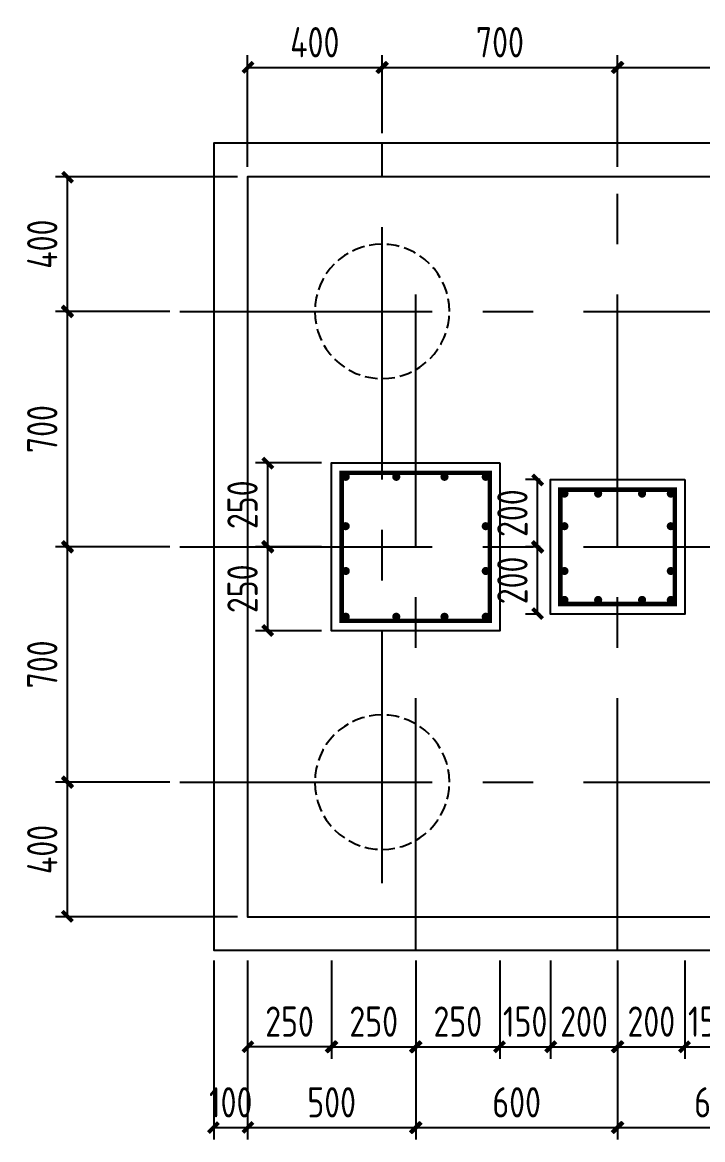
# Model space of a CAD drawing. Header units: millimetres. Extents: x 865490 to 879904, y 39442 to 44891.
# Drawn here: x 868333.2 to 868400.6, y 39617.9 to 39728.6 of the extents above; entities that cross this region are included whole.
import ezdxf

# ---------------------------------------------------------------- set-up
doc = ezdxf.new("R2010")
doc.units = ezdxf.units.MM
doc.header["$LTSCALE"] = 1000
doc.header["$MEASUREMENT"] = 0
for name, pattern in [('CENTER', [2, 1.25, -0.25, 0.25, -0.25]), ('DASH', [0.35, 0.25, -0.1]), ('DOTE', [2.42, 2, -0.2, 0.02, -0.2])]:
    doc.linetypes.add(name, pattern=pattern)
for name, color, linetype in [('1505', 2, 'Continuous'), ('1507', 6, 'Continuous'), ('1525', 1, 'Continuous'), ('DIM', 7, 'Continuous'), ('DOTE', 1, 'DOTE')]:
    doc.layers.add(name, color=color, linetype=linetype)
doc.styles.add('GBHZ', font='gbenor.shx', dxfattribs={"width": 0.9, "bigfont": 'gbcbig.shx'})
doc.dimstyles.new('Y30', dxfattribs={"dimscale": 0, "dimtxt": 3, "dimasz": 0.01, "dimexe": 1.2, "dimexo": 1, "dimgap": 1, "dimtad": 1, "dimdec": 0, "dimlfac": 30, "dimzin": 0, "dimdsep": 46, "dimtxsty": 'GBHZ', "dimblk1": 'DX', "dimblk2": 'DX', "dimsah": 1, "dimcen": 0.09, "dimdle": 1, "dimadec": 0, "dimazin": 0, "dimtfac": 1, "dimtdec": 0, "dimtix": 1, "dimtmove": 2, "dimatfit": 3, "dimldrblk": 'DX', "dimfxl": 0, "dimtolj": 1, "dimtzin": 0, "dimarcsym": 0})

# ---------------------------------------------------------------- blocks, each defined once
blk = doc.blocks.new('DX')
at = {"color": 0, "linetype": 'ByBlock', "const_width": 40}
blk.add_lwpolyline([(-54, -51), (46, 49)], dxfattribs=at)
blk = doc.blocks.new('*D2454')
at = {"layer": 'Defpoints', "color": 0, "transparency": 16777216}
for p in [(868352.19, 39636.62), (868355.53, 39636.62), (868355.53, 39619.06)]:
    blk.add_point(p, dxfattribs=at)
at = {"layer": 'dim', "color": 0, "lineweight": -2, "transparency": 16777216}
for p, q in [((868352.19, 39635.62), (868352.19, 39617.86)), ((868355.53, 39635.62), (868355.53, 39617.86)), ((868352.18, 39619.06), (868352.17, 39619.06)), ((868352.19, 39619.06), (868355.53, 39619.06)), ((868355.54, 39619.06), (868355.55, 39619.06))]:
    blk.add_line(p, q, dxfattribs=at)
at = {"layer": 'dim', "color": 0, "lineweight": -2, "transparency": 16777216, "xscale": 0.01, "yscale": 0.01, "zscale": 0.01}
blk.add_blockref('DX', (868352.19, 39619.06), dxfattribs=at)
at = {"layer": 'dim', "color": 0, "lineweight": -2, "transparency": 16777216, "xscale": 0.01, "yscale": 0.01, "zscale": 0.01, "rotation": 180}
blk.add_blockref('DX', (868355.53, 39619.06), dxfattribs=at)
at = {"layer": 'dim', "color": 0, "transparency": 16777216, "insert": (868353.86, 39621.56), "char_height": 3, "attachment_point": 5, "style": 'GBHZ'}
blk.add_mtext('\\A1;100', dxfattribs=at)
blk = doc.blocks.new('*D2455')
at = {"layer": 'Defpoints', "color": 0, "transparency": 16777216}
for p in [(868355.53, 39636.62), (868372.19, 39636.62), (868372.19, 39619.06)]:
    blk.add_point(p, dxfattribs=at)
at = {"layer": 'dim', "color": 0, "lineweight": -2, "transparency": 16777216}
for p, q in [((868355.53, 39635.62), (868355.53, 39617.86)), ((868372.19, 39635.62), (868372.19, 39617.86)), ((868355.54, 39619.06), (868372.18, 39619.06))]:
    blk.add_line(p, q, dxfattribs=at)
at = {"layer": 'dim', "color": 0, "lineweight": -2, "transparency": 16777216, "xscale": 0.01, "yscale": 0.01, "zscale": 0.01, "rotation": 180}
blk.add_blockref('DX', (868355.53, 39619.06), dxfattribs=at)
at = {"layer": 'dim', "color": 0, "lineweight": -2, "transparency": 16777216, "xscale": 0.01, "yscale": 0.01, "zscale": 0.01}
blk.add_blockref('DX', (868372.19, 39619.06), dxfattribs=at)
at = {"layer": 'dim', "color": 0, "transparency": 16777216, "insert": (868363.86, 39621.56), "char_height": 3, "attachment_point": 5, "style": 'GBHZ'}
blk.add_mtext('\\A1;500', dxfattribs=at)
blk = doc.blocks.new('*D2456')
at = {"layer": 'Defpoints', "color": 0, "transparency": 16777216}
for p in [(868372.19, 39636.62), (868392.19, 39636.62), (868392.19, 39619.06)]:
    blk.add_point(p, dxfattribs=at)
at = {"layer": 'dim', "color": 0, "lineweight": -2, "transparency": 16777216}
for p, q in [((868372.19, 39635.62), (868372.19, 39617.86)), ((868392.19, 39635.62), (868392.19, 39617.86)), ((868372.2, 39619.06), (868392.18, 39619.06))]:
    blk.add_line(p, q, dxfattribs=at)
at = {"layer": 'dim', "color": 0, "lineweight": -2, "transparency": 16777216, "xscale": 0.01, "yscale": 0.01, "zscale": 0.01, "rotation": 180}
blk.add_blockref('DX', (868372.19, 39619.06), dxfattribs=at)
at = {"layer": 'dim', "color": 0, "lineweight": -2, "transparency": 16777216, "xscale": 0.01, "yscale": 0.01, "zscale": 0.01}
blk.add_blockref('DX', (868392.19, 39619.06), dxfattribs=at)
at = {"layer": 'dim', "color": 0, "transparency": 16777216, "insert": (868382.19, 39621.56), "char_height": 3, "attachment_point": 5, "style": 'GBHZ'}
blk.add_mtext('\\A1;600', dxfattribs=at)
blk = doc.blocks.new('*D2457')
at = {"layer": 'Defpoints', "color": 0, "transparency": 16777216}
for p in [(868392.19, 39636.62), (868412.19, 39636.62), (868412.19, 39619.06)]:
    blk.add_point(p, dxfattribs=at)
at = {"layer": 'dim', "color": 0, "lineweight": -2, "transparency": 16777216}
for p, q in [((868392.19, 39635.62), (868392.19, 39617.86)), ((868412.19, 39635.62), (868412.19, 39617.86)), ((868392.2, 39619.06), (868412.18, 39619.06))]:
    blk.add_line(p, q, dxfattribs=at)
at = {"layer": 'dim', "color": 0, "lineweight": -2, "transparency": 16777216, "xscale": 0.01, "yscale": 0.01, "zscale": 0.01, "rotation": 180}
blk.add_blockref('DX', (868392.19, 39619.06), dxfattribs=at)
at = {"layer": 'dim', "color": 0, "lineweight": -2, "transparency": 16777216, "xscale": 0.01, "yscale": 0.01, "zscale": 0.01}
blk.add_blockref('DX', (868412.19, 39619.06), dxfattribs=at)
at = {"layer": 'dim', "color": 0, "transparency": 16777216, "insert": (868402.19, 39621.56), "char_height": 3, "attachment_point": 5, "style": 'GBHZ'}
blk.add_mtext('\\A1;600', dxfattribs=at)
blk = doc.blocks.new('*D2460')
at = {"layer": 'Defpoints', "color": 0, "transparency": 16777216}
for p in [(868363.86, 39636.62), (868372.19, 39636.62), (868372.19, 39627.06)]:
    blk.add_point(p, dxfattribs=at)
at = {"layer": 'dim', "color": 0, "lineweight": -2, "transparency": 16777216}
for p, q in [((868363.86, 39635.62), (868363.86, 39625.86)), ((868372.19, 39635.62), (868372.19, 39625.86)), ((868363.87, 39627.06), (868372.18, 39627.06))]:
    blk.add_line(p, q, dxfattribs=at)
at = {"layer": 'dim', "color": 0, "lineweight": -2, "transparency": 16777216, "xscale": 0.01, "yscale": 0.01, "zscale": 0.01, "rotation": 180}
blk.add_blockref('DX', (868363.86, 39627.06), dxfattribs=at)
at = {"layer": 'dim', "color": 0, "lineweight": -2, "transparency": 16777216, "xscale": 0.01, "yscale": 0.01, "zscale": 0.01}
blk.add_blockref('DX', (868372.19, 39627.06), dxfattribs=at)
at = {"layer": 'dim', "color": 0, "transparency": 16777216, "insert": (868368.03, 39629.56), "char_height": 3, "attachment_point": 5, "style": 'GBHZ'}
blk.add_mtext('\\A1;250', dxfattribs=at)
blk = doc.blocks.new('*D2461')
at = {"layer": 'Defpoints', "color": 0, "transparency": 16777216}
for p in [(868372.19, 39636.62), (868380.53, 39636.62), (868380.53, 39627.06)]:
    blk.add_point(p, dxfattribs=at)
at = {"layer": 'dim', "color": 0, "lineweight": -2, "transparency": 16777216}
for p, q in [((868372.19, 39635.62), (868372.19, 39625.86)), ((868380.53, 39635.62), (868380.53, 39625.86)), ((868372.2, 39627.06), (868380.52, 39627.06))]:
    blk.add_line(p, q, dxfattribs=at)
at = {"layer": 'dim', "color": 0, "lineweight": -2, "transparency": 16777216, "xscale": 0.01, "yscale": 0.01, "zscale": 0.01, "rotation": 180}
blk.add_blockref('DX', (868372.19, 39627.06), dxfattribs=at)
at = {"layer": 'dim', "color": 0, "lineweight": -2, "transparency": 16777216, "xscale": 0.01, "yscale": 0.01, "zscale": 0.01}
blk.add_blockref('DX', (868380.53, 39627.06), dxfattribs=at)
at = {"layer": 'dim', "color": 0, "transparency": 16777216, "insert": (868376.36, 39629.56), "char_height": 3, "attachment_point": 5, "style": 'GBHZ'}
blk.add_mtext('\\A1;250', dxfattribs=at)
blk = doc.blocks.new('*D2462')
at = {"layer": 'Defpoints', "color": 0, "transparency": 16777216}
for p in [(868380.53, 39636.62), (868385.53, 39636.62), (868385.53, 39627.06)]:
    blk.add_point(p, dxfattribs=at)
at = {"layer": 'dim', "color": 0, "lineweight": -2, "transparency": 16777216}
for p, q in [((868380.53, 39635.62), (868380.53, 39625.86)), ((868385.53, 39635.62), (868385.53, 39625.86)), ((868380.52, 39627.06), (868380.51, 39627.06)), ((868380.53, 39627.06), (868385.53, 39627.06)), ((868385.54, 39627.06), (868385.55, 39627.06))]:
    blk.add_line(p, q, dxfattribs=at)
at = {"layer": 'dim', "color": 0, "lineweight": -2, "transparency": 16777216, "xscale": 0.01, "yscale": 0.01, "zscale": 0.01}
blk.add_blockref('DX', (868380.53, 39627.06), dxfattribs=at)
at = {"layer": 'dim', "color": 0, "lineweight": -2, "transparency": 16777216, "xscale": 0.01, "yscale": 0.01, "zscale": 0.01, "rotation": 180}
blk.add_blockref('DX', (868385.53, 39627.06), dxfattribs=at)
at = {"layer": 'dim', "color": 0, "transparency": 16777216, "insert": (868383.03, 39629.56), "char_height": 3, "attachment_point": 5, "style": 'GBHZ'}
blk.add_mtext('\\A1;150', dxfattribs=at)
blk = doc.blocks.new('*D2463')
at = {"layer": 'Defpoints', "color": 0, "transparency": 16777216}
for p in [(868385.53, 39636.62), (868392.19, 39636.62), (868392.19, 39627.06)]:
    blk.add_point(p, dxfattribs=at)
at = {"layer": 'dim', "color": 0, "lineweight": -2, "transparency": 16777216}
for p, q in [((868385.53, 39635.62), (868385.53, 39625.86)), ((868392.19, 39635.62), (868392.19, 39625.86)), ((868385.54, 39627.06), (868392.18, 39627.06))]:
    blk.add_line(p, q, dxfattribs=at)
at = {"layer": 'dim', "color": 0, "lineweight": -2, "transparency": 16777216, "xscale": 0.01, "yscale": 0.01, "zscale": 0.01, "rotation": 180}
blk.add_blockref('DX', (868385.53, 39627.06), dxfattribs=at)
at = {"layer": 'dim', "color": 0, "lineweight": -2, "transparency": 16777216, "xscale": 0.01, "yscale": 0.01, "zscale": 0.01}
blk.add_blockref('DX', (868392.19, 39627.06), dxfattribs=at)
at = {"layer": 'dim', "color": 0, "transparency": 16777216, "insert": (868388.86, 39629.56), "char_height": 3, "attachment_point": 5, "style": 'GBHZ'}
blk.add_mtext('\\A1;200', dxfattribs=at)
blk = doc.blocks.new('*D2464')
at = {"layer": 'Defpoints', "color": 0, "transparency": 16777216}
for p in [(868392.19, 39636.62), (868398.86, 39636.62), (868398.86, 39627.06)]:
    blk.add_point(p, dxfattribs=at)
at = {"layer": 'dim', "color": 0, "lineweight": -2, "transparency": 16777216}
for p, q in [((868392.19, 39635.62), (868392.19, 39625.86)), ((868398.86, 39635.62), (868398.86, 39625.86)), ((868392.2, 39627.06), (868398.85, 39627.06))]:
    blk.add_line(p, q, dxfattribs=at)
at = {"layer": 'dim', "color": 0, "lineweight": -2, "transparency": 16777216, "xscale": 0.01, "yscale": 0.01, "zscale": 0.01, "rotation": 180}
blk.add_blockref('DX', (868392.19, 39627.06), dxfattribs=at)
at = {"layer": 'dim', "color": 0, "lineweight": -2, "transparency": 16777216, "xscale": 0.01, "yscale": 0.01, "zscale": 0.01}
blk.add_blockref('DX', (868398.86, 39627.06), dxfattribs=at)
at = {"layer": 'dim', "color": 0, "transparency": 16777216, "insert": (868395.53, 39629.56), "char_height": 3, "attachment_point": 5, "style": 'GBHZ'}
blk.add_mtext('\\A1;200', dxfattribs=at)
blk = doc.blocks.new('*D2465')
at = {"layer": 'Defpoints', "color": 0, "transparency": 16777216}
for p in [(868398.86, 39636.62), (868403.86, 39636.62), (868403.86, 39627.06)]:
    blk.add_point(p, dxfattribs=at)
at = {"layer": 'dim', "color": 0, "lineweight": -2, "transparency": 16777216}
for p, q in [((868398.86, 39635.62), (868398.86, 39625.86)), ((868403.86, 39635.62), (868403.86, 39625.86)), ((868398.85, 39627.06), (868398.84, 39627.06)), ((868398.86, 39627.06), (868403.86, 39627.06)), ((868403.87, 39627.06), (868403.88, 39627.06))]:
    blk.add_line(p, q, dxfattribs=at)
at = {"layer": 'dim', "color": 0, "lineweight": -2, "transparency": 16777216, "xscale": 0.01, "yscale": 0.01, "zscale": 0.01}
blk.add_blockref('DX', (868398.86, 39627.06), dxfattribs=at)
at = {"layer": 'dim', "color": 0, "lineweight": -2, "transparency": 16777216, "xscale": 0.01, "yscale": 0.01, "zscale": 0.01, "rotation": 180}
blk.add_blockref('DX', (868403.86, 39627.06), dxfattribs=at)
at = {"layer": 'dim', "color": 0, "transparency": 16777216, "insert": (868401.36, 39629.56), "char_height": 3, "attachment_point": 5, "style": 'GBHZ'}
blk.add_mtext('\\A1;150', dxfattribs=at)
blk = doc.blocks.new('*D2469')
at = {"layer": 'Defpoints', "color": 0, "transparency": 16777216}
for p in [(868355.53, 39636.62), (868363.86, 39636.62), (868355.53, 39627.06)]:
    blk.add_point(p, dxfattribs=at)
at = {"layer": 'dim', "color": 0, "lineweight": -2, "transparency": 16777216}
for p, q in [((868355.53, 39635.62), (868355.53, 39625.86)), ((868363.86, 39635.62), (868363.86, 39625.86)), ((868363.85, 39627.06), (868355.54, 39627.06))]:
    blk.add_line(p, q, dxfattribs=at)
at = {"layer": 'dim', "color": 0, "lineweight": -2, "transparency": 16777216, "xscale": 0.01, "yscale": 0.01, "zscale": 0.01, "rotation": 180}
blk.add_blockref('DX', (868355.53, 39627.06), dxfattribs=at)
at = {"layer": 'dim', "color": 0, "lineweight": -2, "transparency": 16777216, "xscale": 0.01, "yscale": 0.01, "zscale": 0.01}
blk.add_blockref('DX', (868363.86, 39627.06), dxfattribs=at)
at = {"layer": 'dim', "color": 0, "transparency": 16777216, "insert": (868359.69, 39629.56), "char_height": 3, "attachment_point": 5, "style": 'GBHZ'}
blk.add_mtext('\\A1;250', dxfattribs=at)
blk = doc.blocks.new('*D2474')
at = {"layer": 'Defpoints', "color": 0, "transparency": 16777216}
for p in [(868357.53, 39676.62), (868363.86, 39676.62), (868363.86, 39668.29)]:
    blk.add_point(p, dxfattribs=at)
at = {"layer": 'dim', "color": 0, "lineweight": -2, "transparency": 16777216}
for p, q in [((868362.86, 39676.62), (868356.33, 39676.62)), ((868357.53, 39668.3), (868357.53, 39676.61)), ((868362.86, 39668.29), (868356.33, 39668.29))]:
    blk.add_line(p, q, dxfattribs=at)
at = {"layer": 'dim', "color": 0, "lineweight": -2, "transparency": 16777216, "xscale": 0.01, "yscale": 0.01, "zscale": 0.01}
for p, rotation in [((868357.53, 39676.62), 90), ((868357.53, 39668.29), 270)]:
    blk.add_blockref('DX', p, dxfattribs=dict(at, rotation=rotation))
at = {"layer": 'dim', "color": 0, "transparency": 16777216, "insert": (868355.03, 39672.46), "char_height": 3, "attachment_point": 5, "rotation": 90, "style": 'GBHZ'}
blk.add_mtext('\\A1;250', dxfattribs=at)
blk = doc.blocks.new('*D2475')
at = {"layer": 'Defpoints', "color": 0, "transparency": 16777216}
for p in [(868357.53, 39684.96), (868363.86, 39684.96), (868363.86, 39676.62)]:
    blk.add_point(p, dxfattribs=at)
at = {"layer": 'dim', "color": 0, "lineweight": -2, "transparency": 16777216}
for p, q in [((868362.86, 39684.96), (868356.33, 39684.96)), ((868357.53, 39676.63), (868357.53, 39684.95)), ((868362.86, 39676.62), (868356.33, 39676.62))]:
    blk.add_line(p, q, dxfattribs=at)
at = {"layer": 'dim', "color": 0, "lineweight": -2, "transparency": 16777216, "xscale": 0.01, "yscale": 0.01, "zscale": 0.01}
for p, rotation in [((868357.53, 39684.96), 90), ((868357.53, 39676.62), 270)]:
    blk.add_blockref('DX', p, dxfattribs=dict(at, rotation=rotation))
at = {"layer": 'dim', "color": 0, "transparency": 16777216, "insert": (868355.03, 39680.79), "char_height": 3, "attachment_point": 5, "rotation": 90, "style": 'GBHZ'}
blk.add_mtext('\\A1;250', dxfattribs=at)
blk = doc.blocks.new('*D2438')
at = {"layer": 'Defpoints', "color": 0, "transparency": 16777216}
for p in [(868384.27, 39676.62), (868385.53, 39676.62), (868385.53, 39669.96)]:
    blk.add_point(p, dxfattribs=at)
at = {"layer": 'dim', "color": 0, "lineweight": -2, "transparency": 16777216}
for p, q in [((868384.53, 39676.62), (868383.07, 39676.62)), ((868384.27, 39669.97), (868384.27, 39676.61)), ((868384.53, 39669.96), (868383.07, 39669.96))]:
    blk.add_line(p, q, dxfattribs=at)
at = {"layer": 'dim', "color": 0, "lineweight": -2, "transparency": 16777216, "xscale": 0.01, "yscale": 0.01, "zscale": 0.01}
for p, rotation in [((868384.27, 39676.62), 90), ((868384.27, 39669.96), 270)]:
    blk.add_blockref('DX', p, dxfattribs=dict(at, rotation=rotation))
at = {"layer": 'dim', "color": 0, "transparency": 16777216, "insert": (868381.77, 39673.29), "char_height": 3, "attachment_point": 5, "rotation": 90, "style": 'GBHZ'}
blk.add_mtext('\\A1;200', dxfattribs=at)
blk = doc.blocks.new('*D2439')
at = {"layer": 'Defpoints', "color": 0, "transparency": 16777216}
for p in [(868384.27, 39683.29), (868385.53, 39683.29), (868385.53, 39676.62)]:
    blk.add_point(p, dxfattribs=at)
at = {"layer": 'dim', "color": 0, "lineweight": -2, "transparency": 16777216}
for p, q in [((868384.53, 39683.29), (868383.07, 39683.29)), ((868384.27, 39676.63), (868384.27, 39683.28)), ((868384.53, 39676.62), (868383.07, 39676.62))]:
    blk.add_line(p, q, dxfattribs=at)
at = {"layer": 'dim', "color": 0, "lineweight": -2, "transparency": 16777216, "xscale": 0.01, "yscale": 0.01, "zscale": 0.01}
for p, rotation in [((868384.27, 39683.29), 90), ((868384.27, 39676.62), 270)]:
    blk.add_blockref('DX', p, dxfattribs=dict(at, rotation=rotation))
at = {"layer": 'dim', "color": 0, "transparency": 16777216, "insert": (868381.77, 39679.96), "char_height": 3, "attachment_point": 5, "rotation": 90, "style": 'GBHZ'}
blk.add_mtext('\\A1;200', dxfattribs=at)
blk = doc.blocks.new('*D2488')
at = {"layer": 'Defpoints', "color": 0, "transparency": 16777216}
for p in [(868337.69, 39653.29), (868348.82, 39653.29), (868355.53, 39639.96)]:
    blk.add_point(p, dxfattribs=at)
at = {"layer": 'dim', "color": 0, "lineweight": -2, "transparency": 16777216}
for p, q in [((868347.82, 39653.29), (868336.49, 39653.29)), ((868337.69, 39639.97), (868337.69, 39653.28)), ((868354.53, 39639.96), (868336.49, 39639.96))]:
    blk.add_line(p, q, dxfattribs=at)
at = {"layer": 'dim', "color": 0, "lineweight": -2, "transparency": 16777216, "xscale": 0.01, "yscale": 0.01, "zscale": 0.01}
for p, rotation in [((868337.69, 39653.29), 90), ((868337.69, 39639.96), 270)]:
    blk.add_blockref('DX', p, dxfattribs=dict(at, rotation=rotation))
at = {"layer": 'dim', "color": 0, "transparency": 16777216, "insert": (868335.19, 39646.62), "char_height": 3, "attachment_point": 5, "rotation": 90, "style": 'GBHZ'}
blk.add_mtext('\\A1;400', dxfattribs=at)
blk = doc.blocks.new('*D2489')
at = {"layer": 'Defpoints', "color": 0, "transparency": 16777216}
for p in [(868337.69, 39676.62), (868348.82, 39676.62), (868348.82, 39653.29)]:
    blk.add_point(p, dxfattribs=at)
at = {"layer": 'dim', "color": 0, "lineweight": -2, "transparency": 16777216}
for p, q in [((868347.82, 39676.62), (868336.49, 39676.62)), ((868337.69, 39653.3), (868337.69, 39676.61)), ((868347.82, 39653.29), (868336.49, 39653.29))]:
    blk.add_line(p, q, dxfattribs=at)
at = {"layer": 'dim', "color": 0, "lineweight": -2, "transparency": 16777216, "xscale": 0.01, "yscale": 0.01, "zscale": 0.01}
for p, rotation in [((868337.69, 39676.62), 90), ((868337.69, 39653.29), 270)]:
    blk.add_blockref('DX', p, dxfattribs=dict(at, rotation=rotation))
at = {"layer": 'dim', "color": 0, "transparency": 16777216, "insert": (868335.19, 39664.96), "char_height": 3, "attachment_point": 5, "rotation": 90, "style": 'GBHZ'}
blk.add_mtext('\\A1;700', dxfattribs=at)
blk = doc.blocks.new('*D2490')
at = {"layer": 'Defpoints', "color": 0, "transparency": 16777216}
for p in [(868337.69, 39699.96), (868348.82, 39699.96), (868348.82, 39676.62)]:
    blk.add_point(p, dxfattribs=at)
at = {"layer": 'dim', "color": 0, "lineweight": -2, "transparency": 16777216}
for p, q in [((868347.82, 39699.96), (868336.49, 39699.96)), ((868337.69, 39676.63), (868337.69, 39699.95)), ((868347.82, 39676.62), (868336.49, 39676.62))]:
    blk.add_line(p, q, dxfattribs=at)
at = {"layer": 'dim', "color": 0, "lineweight": -2, "transparency": 16777216, "xscale": 0.01, "yscale": 0.01, "zscale": 0.01}
for p, rotation in [((868337.69, 39699.96), 90), ((868337.69, 39676.62), 270)]:
    blk.add_blockref('DX', p, dxfattribs=dict(at, rotation=rotation))
at = {"layer": 'dim', "color": 0, "transparency": 16777216, "insert": (868335.19, 39688.29), "char_height": 3, "attachment_point": 5, "rotation": 90, "style": 'GBHZ'}
blk.add_mtext('\\A1;700', dxfattribs=at)
blk = doc.blocks.new('*D2491')
at = {"layer": 'Defpoints', "color": 0, "transparency": 16777216}
for p in [(868337.69, 39713.29), (868355.53, 39713.29), (868348.82, 39699.96)]:
    blk.add_point(p, dxfattribs=at)
at = {"layer": 'dim', "color": 0, "lineweight": -2, "transparency": 16777216}
for p, q in [((868354.53, 39713.29), (868336.49, 39713.29)), ((868337.69, 39699.97), (868337.69, 39713.28)), ((868347.82, 39699.96), (868336.49, 39699.96))]:
    blk.add_line(p, q, dxfattribs=at)
at = {"layer": 'dim', "color": 0, "lineweight": -2, "transparency": 16777216, "xscale": 0.01, "yscale": 0.01, "zscale": 0.01}
for p, rotation in [((868337.69, 39713.29), 90), ((868337.69, 39699.96), 270)]:
    blk.add_blockref('DX', p, dxfattribs=dict(at, rotation=rotation))
at = {"layer": 'dim', "color": 0, "transparency": 16777216, "insert": (868335.19, 39706.62), "char_height": 3, "attachment_point": 5, "rotation": 90, "style": 'GBHZ'}
blk.add_mtext('\\A1;400', dxfattribs=at)
blk = doc.blocks.new('*D2493')
at = {"layer": 'Defpoints', "color": 0, "transparency": 16777216}
for p in [(868368.86, 39724.14), (868368.86, 39716.62), (868355.53, 39713.29)]:
    blk.add_point(p, dxfattribs=at)
at = {"layer": 'dim', "color": 0, "lineweight": -2, "transparency": 16777216}
for p, q in [((868355.53, 39714.29), (868355.53, 39725.34)), ((868368.86, 39717.62), (868368.86, 39725.34)), ((868355.54, 39724.14), (868368.85, 39724.14))]:
    blk.add_line(p, q, dxfattribs=at)
at = {"layer": 'dim', "color": 0, "lineweight": -2, "transparency": 16777216, "xscale": 0.01, "yscale": 0.01, "zscale": 0.01, "rotation": 180}
blk.add_blockref('DX', (868355.53, 39724.14), dxfattribs=at)
at = {"layer": 'dim', "color": 0, "lineweight": -2, "transparency": 16777216, "xscale": 0.01, "yscale": 0.01, "zscale": 0.01}
blk.add_blockref('DX', (868368.86, 39724.14), dxfattribs=at)
at = {"layer": 'dim', "color": 0, "transparency": 16777216, "insert": (868362.19, 39726.64), "char_height": 3, "attachment_point": 5, "style": 'GBHZ'}
blk.add_mtext('\\A1;400', dxfattribs=at)
blk = doc.blocks.new('*D2494')
at = {"layer": 'Defpoints', "color": 0, "transparency": 16777216}
for p in [(868392.19, 39724.14), (868368.86, 39716.62), (868392.19, 39713.29)]:
    blk.add_point(p, dxfattribs=at)
at = {"layer": 'dim', "color": 0, "lineweight": -2, "transparency": 16777216}
for p, q in [((868368.86, 39717.62), (868368.86, 39725.34)), ((868392.19, 39714.29), (868392.19, 39725.34)), ((868368.87, 39724.14), (868392.18, 39724.14))]:
    blk.add_line(p, q, dxfattribs=at)
at = {"layer": 'dim', "color": 0, "lineweight": -2, "transparency": 16777216, "xscale": 0.01, "yscale": 0.01, "zscale": 0.01, "rotation": 180}
blk.add_blockref('DX', (868368.86, 39724.14), dxfattribs=at)
at = {"layer": 'dim', "color": 0, "lineweight": -2, "transparency": 16777216, "xscale": 0.01, "yscale": 0.01, "zscale": 0.01}
blk.add_blockref('DX', (868392.19, 39724.14), dxfattribs=at)
at = {"layer": 'dim', "color": 0, "transparency": 16777216, "insert": (868380.53, 39726.64), "char_height": 3, "attachment_point": 5, "style": 'GBHZ'}
blk.add_mtext('\\A1;700', dxfattribs=at)
blk = doc.blocks.new('*D2495')
at = {"layer": 'Defpoints', "color": 0, "transparency": 16777216}
for p in [(868415.53, 39724.14), (868415.53, 39716.62), (868392.19, 39713.29)]:
    blk.add_point(p, dxfattribs=at)
at = {"layer": 'dim', "color": 0, "lineweight": -2, "transparency": 16777216}
for p, q in [((868392.19, 39714.29), (868392.19, 39725.34)), ((868415.53, 39717.62), (868415.53, 39725.34)), ((868392.2, 39724.14), (868415.52, 39724.14))]:
    blk.add_line(p, q, dxfattribs=at)
at = {"layer": 'dim', "color": 0, "lineweight": -2, "transparency": 16777216, "xscale": 0.01, "yscale": 0.01, "zscale": 0.01, "rotation": 180}
blk.add_blockref('DX', (868392.19, 39724.14), dxfattribs=at)
at = {"layer": 'dim', "color": 0, "lineweight": -2, "transparency": 16777216, "xscale": 0.01, "yscale": 0.01, "zscale": 0.01}
blk.add_blockref('DX', (868415.53, 39724.14), dxfattribs=at)
at = {"layer": 'dim', "color": 0, "transparency": 16777216, "insert": (868403.86, 39726.64), "char_height": 3, "attachment_point": 5, "style": 'GBHZ'}
blk.add_mtext('\\A1;700', dxfattribs=at)

msp = doc.modelspace()

# ---------------------------------------------------------------- linework, layer by layer
at = {"layer": '1505'}
for points in [[(868432.194, 39716.624), (868352.194, 39716.624), (868352.194, 39636.624), (868432.194, 39636.624)], [(868428.861, 39713.291), (868355.527, 39713.291), (868355.527, 39639.958), (868428.861, 39639.958)], [(868380.527, 39684.958), (868380.527, 39668.291), (868363.861, 39668.291), (868363.861, 39684.958)], [(868398.861, 39683.291), (868398.861, 39669.958), (868385.527, 39669.958), (868385.527, 39683.291)]]:
    msp.add_lwpolyline(points, close=True, dxfattribs=at)
at = {"layer": '1507', "linetype": 'DASH', "ltscale": 0.005}
for points in [[(868375.527, 39699.958, 1), (868362.194, 39699.958, 1)], [(868375.527, 39653.291, -1), (868362.194, 39653.291, -1)]]:
    msp.add_lwpolyline(points, format="xyb", close=True, dxfattribs=at)
at = {"layer": '1525', "const_width": 0.45}
for points in [[(868364.861, 39669.291), (868364.861, 39683.958), (868379.527, 39683.958), (868379.527, 39669.291), (868364.861, 39669.291)], [(868386.527, 39670.958), (868386.527, 39682.291), (868397.861, 39682.291), (868397.861, 39670.958), (868386.527, 39670.958)]]:
    msp.add_lwpolyline(points, dxfattribs=at)
at = {"layer": '1525', "const_width": 0.4}
for points in [[(868365.261, 39683.358, -1), (868365.261, 39683.758, -1), (868365.261, 39683.358, -1)], [(868370.264, 39683.358, 1), (868370.264, 39683.758, 1), (868370.264, 39683.358, 1)], [(868375.041, 39683.358, -1), (868375.041, 39683.758, -1), (868375.041, 39683.358, -1)], [(868379.127, 39683.358, -1), (868379.127, 39683.758, -1), (868379.127, 39683.358, -1)], [(868386.927, 39681.691, -1), (868386.927, 39682.091, -1), (868386.927, 39681.691, -1)], [(868390.264, 39681.691, 1), (868390.264, 39682.091, 1), (868390.264, 39681.691, 1)], [(868394.616, 39681.691, -1), (868394.616, 39682.091, -1), (868394.616, 39681.691, -1)], [(868397.461, 39681.691, -1), (868397.461, 39682.091, -1), (868397.461, 39681.691, -1)], [(868365.261, 39678.467, -1), (868365.261, 39678.867, -1), (868365.261, 39678.467, -1)], [(868379.127, 39678.467, -1), (868379.127, 39678.867, -1), (868379.127, 39678.467, -1)], [(868386.927, 39678.467, -1), (868386.927, 39678.867, -1), (868386.927, 39678.467, -1)], [(868397.461, 39678.467, -1), (868397.461, 39678.867, -1), (868397.461, 39678.467, -1)], [(868365.261, 39674.025, -1), (868365.261, 39674.425, -1), (868365.261, 39674.025, -1)], [(868379.127, 39674.025, -1), (868379.127, 39674.425, -1), (868379.127, 39674.025, -1)], [(868386.927, 39674.025, -1), (868386.927, 39674.425, -1), (868386.927, 39674.025, -1)], [(868397.461, 39674.025, -1), (868397.461, 39674.425, -1), (868397.461, 39674.025, -1)], [(868386.927, 39671.158, -1), (868386.927, 39671.558, -1), (868386.927, 39671.158, -1)], [(868390.264, 39671.158, 1), (868390.264, 39671.558, 1), (868390.264, 39671.158, 1)], [(868394.616, 39671.158, -1), (868394.616, 39671.558, -1), (868394.616, 39671.158, -1)], [(868397.461, 39671.158, -1), (868397.461, 39671.558, -1), (868397.461, 39671.158, -1)], [(868365.261, 39669.491, -1), (868365.261, 39669.891, -1), (868365.261, 39669.491, -1)], [(868370.264, 39669.491, 1), (868370.264, 39669.891, 1), (868370.264, 39669.491, 1)], [(868375.041, 39669.491, -1), (868375.041, 39669.891, -1), (868375.041, 39669.491, -1)], [(868379.127, 39669.491, -1), (868379.127, 39669.891, -1), (868379.127, 39669.491, -1)]]:
    msp.add_lwpolyline(points, format="xyb", dxfattribs=at)
at = {"layer": 'DOTE', "linetype": 'CENTER', "ltscale": 0.02}
for p, q in [((868368.861, 39643.291), (868368.861, 39716.624)), ((868392.194, 39636.624), (868392.194, 39713.291)), ((868372.194, 39636.624), (868372.194, 39706.624)), ((868348.823, 39699.958), (868424.201, 39699.958)), ((868348.823, 39676.624), (868441.123, 39676.624)), ((868348.823, 39653.291), (868424.739, 39653.291))]:
    msp.add_line(p, q, dxfattribs=at)

# ---------------------------------------------------------------- dimensions: what is measured, and where the dimension line sits
at = {"layer": 'dim'}
for base, p1, p2, picture, middle in [((868368.861, 39724.141), (868355.527, 39713.291), (868368.861, 39716.624), '*D2493', (868362.194, 39726.641)), ((868392.194, 39724.141), (868368.861, 39716.624), (868392.194, 39713.291), '*D2494', (868380.527, 39726.641)), ((868415.527, 39724.141), (868392.194, 39713.291), (868415.527, 39716.624), '*D2495', (868403.861, 39726.641)), ((868355.527, 39619.058), (868352.194, 39636.624), (868355.527, 39636.624), '*D2454', (868353.861, 39621.558)), ((868372.194, 39619.058), (868355.527, 39636.624), (868372.194, 39636.624), '*D2455', (868363.861, 39621.558)), ((868372.194, 39627.058), (868363.861, 39636.624), (868372.194, 39636.624), '*D2460', (868368.027, 39629.558)), ((868392.194, 39619.058), (868372.194, 39636.624), (868392.194, 39636.624), '*D2456', (868382.194, 39621.558)), ((868380.527, 39627.058), (868372.194, 39636.624), (868380.527, 39636.624), '*D2461', (868376.361, 39629.558)), ((868385.527, 39627.058), (868380.527, 39636.624), (868385.527, 39636.624), '*D2462', (868383.027, 39629.558)), ((868392.194, 39627.058), (868385.527, 39636.624), (868392.194, 39636.624), '*D2463', (868388.861, 39629.558)), ((868412.194, 39619.058), (868392.194, 39636.624), (868412.194, 39636.624), '*D2457', (868402.194, 39621.558)), ((868398.861, 39627.058), (868392.194, 39636.624), (868398.861, 39636.624), '*D2464', (868395.527, 39629.558)), ((868403.861, 39627.058), (868398.861, 39636.624), (868403.861, 39636.624), '*D2465', (868401.361, 39629.558))]:
    dim = msp.add_linear_dim(base=base, p1=p1, p2=p2, dimstyle='Y30', override={"dimscale": 1}, dxfattribs=at)
    dim.commit()
    dim.dimension.update_dxf_attribs({"geometry": picture, "text_midpoint": middle})
for base, p1, p2, angle, picture, middle in [((868337.689, 39713.291), (868348.823, 39699.958), (868355.527, 39713.291), 90, '*D2491', (868335.189, 39706.624)), ((868337.689, 39699.958), (868348.823, 39676.624), (868348.823, 39699.958), 90, '*D2490', (868335.189, 39688.291)), ((868357.533, 39684.958), (868363.861, 39676.624), (868363.861, 39684.958), 90, '*D2475', (868355.033, 39680.791)), ((868384.275, 39683.291), (868385.527, 39676.624), (868385.527, 39683.291), 90, '*D2439', (868381.775, 39679.958)), ((868337.689, 39676.624), (868348.823, 39653.291), (868348.823, 39676.624), 90, '*D2489', (868335.189, 39664.958)), ((868357.533, 39676.624), (868363.861, 39668.291), (868363.861, 39676.624), 90, '*D2474', (868355.033, 39672.458)), ((868384.275, 39676.624), (868385.527, 39669.958), (868385.527, 39676.624), 90, '*D2438', (868381.775, 39673.291)), ((868337.689, 39653.291), (868355.527, 39639.958), (868348.823, 39653.291), 90, '*D2488', (868335.189, 39646.624)), ((868355.527, 39627.058), (868363.861, 39636.624), (868355.527, 39636.624), 180, '*D2469', (868359.694, 39629.558))]:
    dim = msp.add_linear_dim(base=base, p1=p1, p2=p2, angle=angle, dimstyle='Y30', override={"dimscale": 1}, dxfattribs=at)
    dim.commit()
    dim.dimension.update_dxf_attribs({"geometry": picture, "text_midpoint": middle})

doc.saveas('drawing.dxf')
